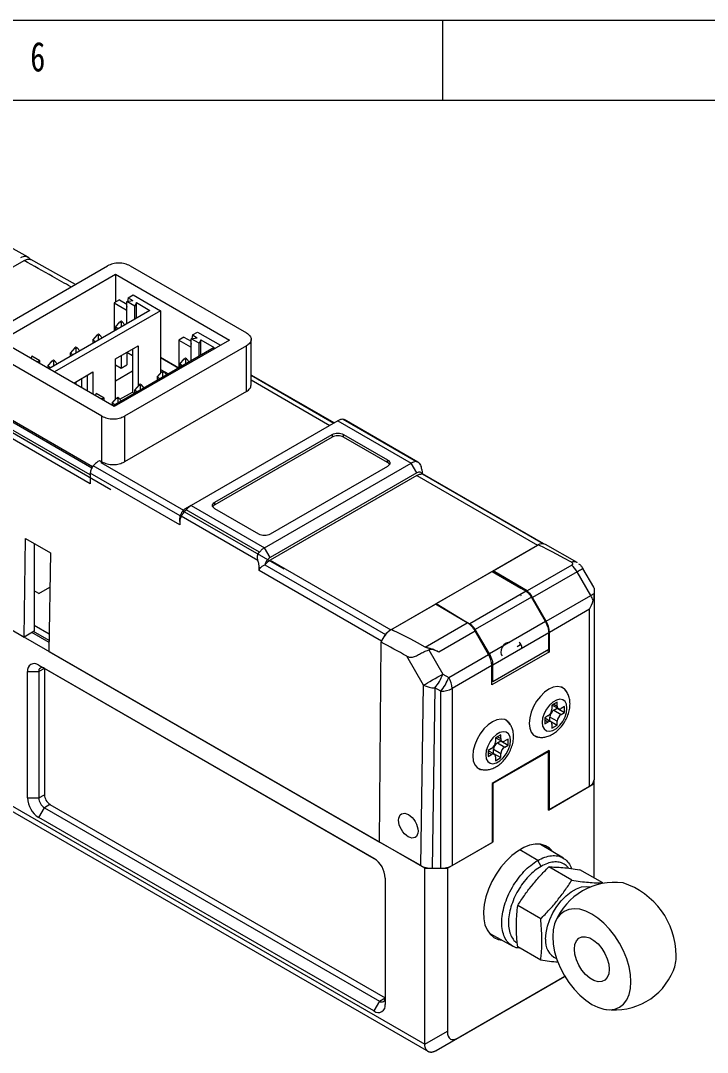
# Model space of a CAD drawing. Header units: millimetres. Extents: x 5 to 415, y 5 to 292.
# Drawn here: x 283.6 to 326.6, y 227.3 to 292 of the extents above; entities that cross this region are included whole.
import ezdxf

# ---------------------------------------------------------------- set-up
doc = ezdxf.new("R2010")
doc.units = ezdxf.units.MM
doc.linetypes.add('CENTERX2', pattern=[20.32, 12.7, -2.54, 2.54, -2.54])
doc.layers.add('CENTER_LINE', color=7, linetype='CENTERX2')
doc.styles.add('SLDTEXTSTYLE3', font='TXT', dxfattribs={"width": 0.75})

msp = doc.modelspace()

# ---------------------------------------------------------------- linework, layer by layer
at = {"color": 7, "linetype": 'Continuous', "lineweight": 18}
for p, q in [((415, 292), (5, 292)), ((310, 292), (310, 287)), ((410.25, 287), (10, 287)), ((284.035, 277.176), (282.711, 277.903)), ((278.83, 274.109), (283.778, 276.965)), ((286.992, 275.47), (284.196, 277.028)), ((281.373, 272.227), (289.01, 276.635)), ((290.424, 276.635), (297.708, 272.431)), ((282.293, 271.941), (289.505, 276.104)), ((289.505, 276.104), (296.647, 271.982)), ((289.505, 276.104), (289.505, 274.349)), ((289.753, 274.492), (289.434, 274.308)), ((289.434, 274.308), (290.177, 273.88)), ((289.434, 274.308), (289.434, 272.553)), ((289.753, 274.492), (290.211, 274.227)), ((290.211, 274.391), (290.601, 274.451)), ((290.709, 274.103), (290.211, 274.391)), ((290.211, 273.001), (290.211, 274.391)), ((290.302, 274.624), (290.264, 274.399)), ((290.302, 274.624), (290.62, 274.808)), ((290.302, 274.624), (290.601, 274.451)), ((290.62, 274.808), (292.334, 273.818)), ((290.813, 274.329), (290.709, 274.103)), ((290.813, 274.329), (291.662, 273.839)), ((290.813, 273.349), (290.813, 274.329)), ((291.662, 273.839), (285.333, 270.185)), ((292.334, 273.818), (285.687, 269.981)), ((290.211, 274.082), (290.177, 273.88)), ((290.709, 273.289), (290.709, 274.103)), ((292.334, 273.818), (292.334, 269.9)), ((289.505, 272.798), (289.788, 273.124)), ((289.859, 273.165), (289.788, 273.124)), ((289.788, 273.124), (289.859, 273.084)), ((289.929, 273.124), (289.859, 273.165)), ((289.859, 273.084), (289.929, 273.124)), ((289.859, 273.084), (289.859, 272.798)), ((289.929, 273.124), (290.094, 272.934)), ((288.091, 271.981), (288.374, 272.308)), ((288.444, 272.349), (288.374, 272.308)), ((288.374, 272.308), (288.444, 272.267)), ((288.515, 272.308), (288.444, 272.349)), ((288.444, 272.267), (288.515, 272.308)), ((288.444, 271.982), (288.444, 272.267)), ((288.515, 272.308), (288.68, 272.118)), ((289.682, 272.696), (289.505, 272.798)), ((289.505, 272.798), (289.505, 272.594)), ((294.332, 272.297), (294.294, 272.072)), ((294.332, 272.297), (294.65, 272.481)), ((294.332, 272.297), (294.632, 272.124)), ((294.65, 272.481), (296.081, 271.655)), ((289.434, 267.818), (282.293, 271.941)), ((288.268, 271.879), (288.091, 271.981)), ((288.091, 271.981), (288.091, 271.777)), ((296.647, 271.982), (289.434, 267.818)), ((289.505, 270.798), (290.919, 271.614)), ((297.708, 271.614), (290.071, 267.206)), ((290.919, 271.614), (290.919, 269.083)), ((293.783, 272.165), (293.465, 271.981)), ((293.465, 271.981), (294.207, 271.553)), ((293.465, 271.981), (293.465, 270.226)), ((293.783, 272.165), (294.241, 271.901)), ((294.241, 271.755), (294.207, 271.553)), ((294.241, 272.064), (294.632, 272.124)), ((294.739, 271.777), (294.241, 272.064)), ((294.241, 270.674), (294.241, 272.064)), ((294.844, 272.002), (294.739, 271.777)), ((294.739, 270.962), (294.739, 271.777)), ((294.844, 272.002), (295.692, 271.512)), ((294.844, 271.022), (294.844, 272.002)), ((297.708, 268.756), (297.708, 271.614)), ((298, 269.14), (298, 272.022)), ((288.657, 267.206), (281.373, 271.41)), ((284.271, 270.962), (284.211, 270.833)), ((284.769, 270.674), (284.271, 270.962)), ((286.959, 271.492), (286.677, 271.165)), ((286.853, 271.063), (286.677, 271.165)), ((286.677, 271.165), (286.677, 270.961)), ((287.03, 271.532), (286.959, 271.492)), ((286.959, 271.492), (287.03, 271.451)), ((287.101, 271.492), (287.03, 271.532)), ((287.03, 271.451), (287.101, 271.492)), ((287.03, 271.451), (287.03, 271.165)), ((287.266, 271.301), (287.101, 271.492)), ((295.692, 271.512), (289.364, 267.859)), ((289.859, 271.002), (289.859, 270.226)), ((290.212, 271.206), (290.212, 270.43)), ((290.566, 271.001), (290.212, 271.205)), ((290.566, 271.41), (290.566, 270.022)), ((284.546, 270.64), (284.769, 270.674)), ((284.769, 270.511), (284.769, 270.674)), ((285.262, 270.349), (285.545, 270.675)), ((285.439, 270.247), (285.262, 270.349)), ((285.262, 270.349), (285.262, 270.226)), ((285.616, 270.716), (285.545, 270.675)), ((285.545, 270.675), (285.616, 270.634)), ((285.687, 270.675), (285.616, 270.716)), ((285.616, 270.634), (285.687, 270.675)), ((285.616, 270.634), (285.616, 270.349)), ((285.687, 270.675), (285.852, 270.485)), ((289.505, 268.267), (289.505, 270.798)), ((289.505, 270.43), (289.859, 270.226)), ((289.859, 270.226), (290.212, 270.43)), ((293.464, 270.226), (292.334, 270.879)), ((292.334, 270.879), (293.464, 270.226)), ((293.536, 270.471), (293.818, 270.798)), ((293.712, 270.369), (293.536, 270.471)), ((293.536, 270.471), (293.536, 270.267)), ((293.889, 270.838), (293.818, 270.798)), ((293.818, 270.798), (293.889, 270.757)), ((293.96, 270.798), (293.889, 270.838)), ((293.889, 270.757), (293.96, 270.798)), ((293.889, 270.757), (293.889, 270.471)), ((293.96, 270.798), (294.125, 270.607)), ((286.889, 269.287), (288.091, 269.981)), ((287.737, 269.777), (287.737, 268.798)), ((288.091, 269.981), (288.091, 268.594)), ((290.566, 270.022), (289.505, 269.409)), ((290.566, 270.022), (290.566, 268.715)), ((292.121, 269.655), (292.404, 269.981)), ((292.298, 269.553), (292.121, 269.655)), ((292.121, 269.655), (292.121, 269.451)), ((292.334, 270.144), (292.828, 269.859)), ((292.475, 270.022), (292.404, 269.981)), ((292.404, 269.981), (292.475, 269.94)), ((292.546, 269.981), (292.475, 270.022)), ((292.475, 269.94), (292.546, 269.981)), ((292.475, 269.655), (292.475, 269.94)), ((292.546, 269.981), (292.711, 269.791)), ((303.211, 266.79), (298.052, 269.768)), ((287.03, 269.369), (287.03, 269.206)), ((287.384, 269.573), (287.384, 269.002)), ((290.99, 269.165), (290.707, 268.838)), ((291.061, 269.206), (290.99, 269.165)), ((290.99, 269.165), (291.061, 269.124)), ((291.131, 269.165), (291.061, 269.206)), ((291.061, 269.124), (291.131, 269.165)), ((291.061, 269.124), (291.061, 268.838)), ((291.296, 268.974), (291.131, 269.165)), ((288.302, 268.635), (288.242, 268.506)), ((288.799, 268.348), (288.302, 268.635)), ((289.646, 268.389), (289.576, 268.348)), ((289.717, 268.348), (289.646, 268.389)), ((289.788, 268.266), (290.566, 268.715)), ((297.708, 268.756), (290.071, 264.348)), ((290.566, 268.715), (290.707, 268.634)), ((290.884, 268.736), (290.707, 268.838)), ((290.707, 268.838), (290.707, 268.634)), ((288.066, 264.036), (281.373, 267.899)), ((288.576, 268.313), (288.799, 268.348)), ((288.799, 268.184), (288.799, 268.348)), ((289.293, 268.022), (289.576, 268.348)), ((289.47, 267.92), (289.293, 268.022)), ((289.293, 268.022), (289.293, 267.9)), ((289.576, 268.348), (289.646, 268.308)), ((289.646, 268.308), (289.717, 268.348)), ((289.646, 268.308), (289.646, 268.022)), ((289.717, 268.348), (289.882, 268.158)), ((287.916, 262.975), (280.067, 267.506)), ((288.657, 264.346), (288.657, 267.206)), ((290.071, 267.206), (290.071, 264.348)), ((303.435, 266.92), (294.243, 261.613)), ((303.435, 266.92), (308.031, 264.266)), ((303.748, 267.016), (308.345, 264.363)), ((308.448, 264.333), (303.832, 266.998)), ((295.728, 261.817), (303.082, 266.062)), ((303.082, 265.899), (295.728, 261.654)), ((303.082, 266.062), (303.082, 265.899)), ((303.789, 266.062), (306.546, 264.47)), ((303.789, 265.899), (303.789, 266.062)), ((306.546, 264.307), (303.789, 265.899)), ((293.56, 260.961), (288.114, 264.103)), ((288.515, 264.425), (288.657, 264.346)), ((288.657, 264.348), (288.586, 264.307)), ((298.839, 258.96), (308.031, 264.266)), ((306.546, 264.062), (299.192, 259.817)), ((306.546, 264.307), (306.546, 264.47)), ((308.385, 263.654), (308.031, 264.266)), ((287.926, 263.64), (287.916, 262.975)), ((293.536, 260.402), (287.926, 263.64)), ((308.385, 263.654), (299.192, 258.347)), ((308.385, 263.491), (299.192, 258.184)), ((308.385, 263.491), (315.951, 259.123)), ((308.713, 263.587), (308.731, 263.595)), ((308.714, 263.587), (316.282, 259.219)), ((316.335, 259.213), (308.734, 263.602)), ((308.738, 263.582), (308.738, 263.637)), ((294.243, 261.613), (293.889, 261.409)), ((298.526, 258.694), (293.929, 261.347)), ((294.243, 261.613), (298.839, 258.96)), ((295.728, 261.654), (295.728, 261.817)), ((298.485, 259.817), (295.728, 261.409)), ((293.536, 260.609), (293.536, 260.664)), ((293.536, 260.609), (293.536, 260.402)), ((298.432, 258.162), (293.629, 260.935)), ((283.778, 253.365), (283.87, 259.542)), ((283.87, 259.542), (285.426, 258.644)), ((284.414, 259.229), (284.414, 253.732)), ((299.192, 258.347), (298.839, 258.96)), ((306.758, 253.816), (315.951, 259.123)), ((313.158, 257.51), (315.951, 259.123)), ((318.421, 258.035), (316.451, 259.172)), ((285.426, 258.644), (285.333, 252.467)), ((299.192, 258.184), (306.758, 253.816)), ((318.421, 258.026), (318.416, 258.029)), ((298.508, 257.531), (298.514, 257.735)), ((298.514, 257.735), (298.61, 257.735)), ((298.862, 257.9), (306.428, 253.53)), ((309.602, 255.458), (313.107, 257.481)), ((313.107, 257.481), (314.901, 256.427)), ((313.158, 257.51), (313.158, 257.451)), ((315.289, 256.259), (313.158, 257.51)), ((318.082, 257.871), (315.289, 256.259)), ((318.421, 257.458), (315.628, 255.845)), ((319.279, 255.971), (318.421, 257.458)), ((319.464, 256.494), (318.786, 257.669)), ((284.697, 256.098), (284.414, 256.261)), ((284.697, 256.098), (285.394, 256.5)), ((315.223, 256.232), (311.693, 254.194)), ((314.901, 256.427), (315.223, 256.232)), ((319.486, 256.428), (319.486, 256.09)), ((319.486, 256.09), (319.486, 256.038)), ((308.88, 238.872), (279.393, 255.894)), ((279.888, 255.61), (283.778, 253.365)), ((306.758, 253.816), (309.552, 255.428)), ((311.545, 254.258), (309.552, 255.428)), ((309.602, 255.458), (311.365, 254.386)), ((309.602, 255.399), (309.602, 255.458)), ((315.561, 255.866), (312.037, 253.831)), ((314.901, 255.973), (314.936, 255.994)), ((316.437, 254.33), (315.561, 255.866)), ((316.486, 254.358), (315.628, 255.845)), ((316.486, 254.358), (319.279, 255.971)), ((319.486, 256.038), (319.486, 244.419)), ((319.194, 255.105), (316.693, 253.661)), ((319.194, 244.011), (319.194, 255.105)), ((308.908, 252.735), (311.545, 254.258)), ((311.365, 254.386), (311.693, 254.194)), ((316.437, 254.33), (312.929, 252.305)), ((284.414, 253.732), (283.778, 253.365)), ((285.342, 253.03), (284.269, 253.649)), ((285.343, 253.151), (284.375, 253.71)), ((285.349, 253.556), (284.414, 254.096)), ((306.363, 253.44), (306.428, 253.53)), ((312.039, 253.733), (309.762, 252.419)), ((312.929, 252.305), (312.037, 253.831)), ((312.88, 252.276), (312.039, 253.733)), ((316.643, 253.632), (313.138, 251.609)), ((316.643, 252.582), (316.643, 253.632)), ((316.693, 252.448), (316.693, 253.661)), ((306.051, 240.507), (306.146, 253.053)), ((314.92, 252.894), (314.658, 252.743)), ((314.863, 252.861), (314.859, 252.988)), ((285.333, 252.467), (306.051, 240.507)), ((309.138, 252.558), (310.011, 251.046)), ((310.38, 250.833), (312.88, 252.276)), ((316.693, 252.448), (313.087, 250.366)), ((316.643, 252.582), (313.138, 250.559)), ((316.552, 252.53), (316.693, 252.448)), ((284.697, 251.608), (305.698, 239.484)), ((284.697, 251.608), (285.05, 251.403)), ((308.81, 250.353), (307.766, 252.162)), ((313.087, 251.579), (310.587, 250.136)), ((313.087, 250.366), (313.087, 251.579)), ((313.138, 250.559), (313.138, 251.609)), ((283.99, 243.279), (283.99, 251.199)), ((283.99, 251.199), (284.697, 251.199)), ((285.05, 251.403), (284.697, 251.199)), ((284.697, 251.199), (284.697, 243.279)), ((305.707, 239.479), (285.05, 251.403)), ((285.05, 251.403), (285.05, 243.483)), ((310.011, 251.046), (310.38, 250.833)), ((308.638, 239.039), (308.81, 250.353)), ((313.138, 250.559), (313.087, 250.588)), ((309.511, 250.18), (309.339, 238.874)), ((309.88, 249.967), (309.511, 250.18)), ((309.88, 238.874), (309.88, 249.967)), ((310.587, 250.136), (310.587, 239.043)), ((317.177, 249.277), (316.847, 249.087)), ((316.847, 249.087), (316.847, 248.849)), ((316.868, 249.099), (317.249, 248.879)), ((317.177, 249.039), (317.177, 249.277)), ((317.63, 249.015), (317.424, 248.896)), ((317.63, 248.634), (317.63, 249.015)), ((316.599, 248.42), (316.393, 248.301)), ((316.717, 248.114), (316.717, 248.352)), ((317.177, 248.086), (316.717, 248.352)), ((316.964, 248.78), (317.171, 248.9)), ((316.964, 248.78), (317.424, 248.515)), ((317.171, 248.9), (317.171, 248.924)), ((317.171, 248.9), (317.63, 248.634)), ((317.424, 248.515), (317.63, 248.634)), ((316.393, 248.301), (316.393, 247.92)), ((316.774, 248.056), (316.393, 248.276)), ((316.393, 247.92), (316.599, 248.039)), ((316.696, 248.101), (316.717, 248.114)), ((316.717, 248.114), (317.177, 247.848)), ((316.847, 247.896), (316.847, 247.658)), ((316.847, 247.658), (317.177, 247.848)), ((317.177, 247.848), (317.177, 248.086)), ((313.641, 247.236), (313.311, 247.046)), ((313.311, 247.046), (313.311, 246.808)), ((313.332, 247.058), (313.713, 246.838)), ((313.641, 246.998), (313.641, 247.236)), ((313.064, 246.379), (312.857, 246.26)), ((313.429, 246.739), (313.635, 246.858)), ((313.429, 246.739), (313.888, 246.474)), ((313.635, 246.858), (313.635, 246.883)), ((313.635, 246.858), (314.095, 246.593)), ((314.095, 246.974), (313.888, 246.855)), ((313.888, 246.474), (314.095, 246.593)), ((314.095, 246.593), (314.095, 246.974)), ((312.857, 246.26), (312.857, 245.879)), ((313.239, 246.015), (312.857, 246.235)), ((312.857, 245.879), (313.064, 245.998)), ((316.676, 246.253), (313.105, 244.191)), ((313.158, 244.2), (316.623, 246.2)), ((313.16, 246.06), (313.181, 246.073)), ((313.181, 246.073), (313.181, 246.311)), ((313.641, 246.045), (313.181, 246.311)), ((313.181, 246.073), (313.641, 245.807)), ((313.311, 245.855), (313.311, 245.617)), ((313.311, 245.617), (313.641, 245.807)), ((313.641, 245.807), (313.641, 246.045)), ((316.623, 246.2), (316.603, 246.211)), ((316.623, 242.525), (316.623, 246.2)), ((316.676, 246.253), (316.676, 242.558)), ((279.393, 244.871), (308.88, 227.849)), ((279.601, 244.413), (309.106, 227.38)), ((313.105, 244.191), (313.105, 240.496)), ((313.139, 244.211), (313.158, 244.2)), ((313.158, 240.525), (313.158, 244.2)), ((316.623, 242.525), (319.486, 244.179)), ((316.676, 242.558), (319.194, 244.011)), ((319.486, 244.179), (319.486, 244.419)), ((319.486, 238.265), (319.486, 244.179)), ((283.99, 243.279), (284.697, 243.279)), ((284.697, 243.279), (285.05, 243.483)), ((284.697, 242.054), (285.05, 242.666)), ((285.404, 242.871), (285.05, 242.666)), ((285.05, 242.666), (306.051, 230.543)), ((285.404, 242.871), (306.405, 230.747)), ((316.623, 242.588), (316.676, 242.558)), ((305.698, 229.93), (284.697, 242.054)), ((313.158, 240.525), (313.105, 240.556)), ((308.638, 239.039), (306.051, 240.507)), ((310.294, 238.872), (313.158, 240.525)), ((310.587, 239.043), (313.105, 240.496)), ((317.572, 239.502), (316.138, 240.365)), ((316.163, 238.995), (315.956, 239.36)), ((308.88, 238.872), (310.294, 238.872)), ((308.88, 227.849), (308.88, 238.872)), ((309.339, 238.874), (309.88, 238.874)), ((310.294, 238.872), (310.294, 228.657)), ((318.086, 238.125), (316.645, 238.957)), ((320.03, 237.951), (318.589, 238.783)), ((306.405, 238.259), (306.405, 230.339)), ((316.141, 235.706), (314.7, 236.538)), ((312.994, 234.765), (314.392, 233.992)), ((316.141, 233.113), (314.7, 233.945)), ((317.656, 232.099), (309.587, 227.44)), ((310.994, 228.253), (317.656, 232.099)), ((306.051, 230.543), (305.698, 229.93)), ((306.051, 230.543), (306.405, 230.747)), ((308.88, 227.84), (310.294, 228.657)), ((310.994, 228.253), (309.58, 227.436)), ((309.58, 227.436), (309.587, 227.44))]:
    msp.add_line(p, q, dxfattribs=at)
at = {"color": 8, "linetype": 'Continuous', "lineweight": 18}
for p, q in [((277.484, 270.063), (288.027, 263.976)), ((298, 269.772), (303.188, 266.777)), ((298, 269.485), (302.94, 266.634)), ((287.924, 263.524), (280.245, 267.956)), ((288.586, 264.307), (293.77, 261.314)), ((306.168, 253.109), (298.508, 257.531)), ((311.365, 254.363), (311.365, 254.386)), ((316.97, 249.158), (317.177, 249.039)), ((316.599, 248.039), (316.393, 248.158)), ((313.435, 247.117), (313.641, 246.998)), ((313.064, 245.998), (312.857, 246.117)), ((315.956, 239.36), (314.839, 240.03))]:
    msp.add_line(p, q, dxfattribs=at)
at = {"color": 7, "linetype": 'Continuous', "lineweight": 18, "flags": 128}
for points in [[(318.421, 257.458), (318.505, 257.506), (318.58, 257.55), (318.644, 257.587), (318.698, 257.618), (318.739, 257.642), (318.768, 257.658), (318.784, 257.667), (318.786, 257.669)], [(319.279, 255.971), (319.309, 255.988), (319.337, 256.004), (319.365, 256.02), (319.392, 256.036), (319.417, 256.05), (319.441, 256.064), (319.465, 256.078), (319.486, 256.09)], [(308.81, 250.353), (308.922, 250.417), (309.056, 250.494), (309.207, 250.582), (309.37, 250.676), (309.538, 250.773), (309.705, 250.869), (309.865, 250.961), (310.011, 251.046)], [(317.776, 249.93), (317.773, 249.935), (317.625, 250.121), (317.43, 250.234), (317.195, 250.269), (316.933, 250.224), (316.658, 250.101)], [(316.658, 250.101), (316.383, 249.906), (316.121, 249.649), (315.886, 249.343), (315.691, 249.004), (315.543, 248.648), (315.452, 248.293), (315.421, 247.957), (315.452, 247.657), (315.543, 247.408), (315.691, 247.222), (315.886, 247.109), (315.915, 247.1)], [(316.234, 248.018), (316.265, 247.784), (316.357, 247.604), (316.502, 247.495), (316.688, 247.464), (316.901, 247.515), (317.122, 247.642), (317.335, 247.837), (317.521, 248.083), (317.666, 248.36), (317.758, 248.645), (317.789, 248.917), (317.758, 249.151), (317.666, 249.331), (317.521, 249.44), (317.335, 249.471), (317.122, 249.42), (316.901, 249.293), (316.688, 249.098), (316.502, 248.852), (316.357, 248.575), (316.265, 248.29), (316.234, 248.018)], [(313.122, 248.06), (312.847, 247.865), (312.586, 247.608), (312.351, 247.302), (312.155, 246.963), (312.008, 246.607), (311.916, 246.252), (311.885, 245.916), (311.916, 245.616), (312.008, 245.367), (312.155, 245.181), (312.351, 245.068), (312.38, 245.059)], [(314.24, 247.889), (314.237, 247.894), (314.09, 248.08), (313.894, 248.193), (313.659, 248.228), (313.398, 248.183), (313.122, 248.06)], [(312.698, 245.977), (312.73, 245.743), (312.822, 245.563), (312.967, 245.454), (313.153, 245.423), (313.365, 245.474), (313.587, 245.601), (313.799, 245.796), (313.985, 246.042), (314.13, 246.319), (314.222, 246.604), (314.254, 246.876), (314.222, 247.11), (314.13, 247.29), (313.985, 247.399), (313.799, 247.43), (313.587, 247.379), (313.365, 247.252), (313.153, 247.057), (312.967, 246.811), (312.822, 246.534), (312.73, 246.249), (312.698, 245.977)], [(316.845, 239.977), (316.698, 240.125), (316.438, 240.287), (316.137, 240.375), (315.805, 240.384), (315.449, 240.316), (315.078, 240.171), (314.702, 239.955), (314.332, 239.671), (313.976, 239.328), (313.643, 238.935), (313.343, 238.501), (313.083, 238.038), (312.869, 237.558), (312.708, 237.073), (312.604, 236.596), (312.559, 236.14), (312.574, 235.715), (312.649, 235.334), (312.782, 235.005), (312.97, 234.738), (313.207, 234.539), (313.488, 234.414), (313.704, 234.372)], [(315.626, 237.843), (315.499, 237.701), (315.494, 237.695)], [(316.446, 234.438), (316.476, 234.831), (316.565, 235.244), (316.711, 235.666), (316.907, 236.08), (317.148, 236.473), (317.426, 236.831), (317.73, 237.143), (318.05, 237.397), (318.377, 237.585), (318.697, 237.701), (319.002, 237.741), (319.275, 237.704)], [(316.895, 234.587), (316.926, 234.127), (317.015, 233.643), (317.162, 233.148), (317.363, 232.654), (317.613, 232.172), (317.905, 231.715), (318.233, 231.294), (318.588, 230.919), (318.962, 230.6), (319.345, 230.344), (319.728, 230.158), (320.102, 230.046), (320.457, 230.01), (320.785, 230.053), (321.077, 230.173), (321.327, 230.366), (321.527, 230.629), (321.675, 230.954), (321.764, 231.334), (321.794, 231.759), (321.764, 232.219), (321.675, 232.702), (321.527, 233.197), (321.327, 233.691), (321.077, 234.173), (320.785, 234.63), (320.457, 235.051), (320.102, 235.426), (319.728, 235.745), (319.345, 236.001), (318.962, 236.188), (318.588, 236.3), (318.233, 236.335), (317.905, 236.292), (317.613, 236.173), (317.363, 235.979), (317.162, 235.717), (317.015, 235.392), (316.926, 235.012), (316.895, 234.587)], [(318.249, 233.805), (318.281, 234.09), (318.375, 234.321), (318.525, 234.486), (318.722, 234.574), (318.956, 234.58), (319.213, 234.505), (319.477, 234.353), (319.734, 234.132), (319.968, 233.855), (320.165, 233.538), (320.315, 233.201), (320.409, 232.861), (320.441, 232.54), (320.409, 232.255), (320.315, 232.024), (320.165, 231.86), (319.968, 231.772), (319.734, 231.765), (319.477, 231.84), (319.213, 231.993), (318.956, 232.214), (318.722, 232.49), (318.525, 232.807), (318.375, 233.145), (318.281, 233.484), (318.249, 233.805)]]:
    msp.add_lwpolyline(points, dxfattribs=at)
at = {"color": 8, "linetype": 'Continuous', "lineweight": 18, "flags": 128}
msp.add_lwpolyline([(314.208, 253.002), (314.1, 253.023), (313.971, 252.979), (313.842, 252.875), (313.733, 252.728), (313.661, 252.56), (313.635, 252.397), (313.661, 252.263), (313.733, 252.18), (313.733, 252.18)], dxfattribs=at)
at = {"color": 7, "linetype": 'Continuous', "lineweight": 18}
for centre, radius, start, end in [((283.829, 276.807), 0.413, 36.01391, 129.58207), ((297.966, 269.619), 0.172, 60.1516, 78.60725), ((308.372, 263.716), 0.648, 92.43101, 121.75315), ((294.89, 260.531), 1.261, 120.89883, 139.63614), ((316.286, 258.586), 0.633, 90.40697, 121.99736), ((316.244, 258.711), 0.505, 65.83874, 125.47172), ((316.278, 259.041), 0.178, 60.30174, 88.90535), ((317.047, 256.677), 1.58, 29.61034, 49.08832), ((314.254, 255.065), 1.58, 29.61034, 49.08832), ((317.837, 255.135), 1.667, 17.95922, 30.10204), ((310.771, 253.034), 1.448, 28.89519, 57.68618), ((315.251, 253.612), 1.443, 1.9565, 31.14373), ((307.586, 252.524), 1.535, 122.63982, 159.80295), ((314.569, 252.716), 0.394, 353.70115, 54.98667), ((311.645, 251.53), 1.443, 1.9565, 31.14373), ((284.421, 251.269), 0.437, 50.79671, 189.21404), ((284.912, 251.234), 0.218, 50.79671, 189.21404), ((307.382, 251.986), 2.792, 319.68312, 340.31688), ((309.499, 251.638), 1.458, 241.83173, 270.48739), ((307.751, 251.773), 2.792, 319.68312, 340.31688), ((309.145, 250.087), 1.443, 1.9565, 31.14373), ((309.909, 251.41), 1.443, 268.8559, 298.04024), ((317.327, 249.015), 0.153, 170.78596, 309.20329), ((316.309, 248.873), 0.538, 302.60548, 357.39452), ((317.254, 248.327), 0.538, 122.60548, 177.39452), ((317.714, 248.062), 0.538, 122.60548, 177.39452), ((316.696, 247.92), 0.153, 350.78596, 129.20329), ((312.774, 246.832), 0.538, 302.60548, 357.39452), ((313.719, 246.286), 0.538, 122.60548, 177.39452), ((313.792, 246.974), 0.153, 170.78596, 309.20329), ((314.178, 246.021), 0.538, 122.60548, 177.39452), ((313.16, 245.879), 0.153, 350.78596, 129.20329), ((318.986, 244.469), 0.503, 294.37466, 354.3052), ((285.525, 243.349), 1.537, 182.60548, 237.39452), ((285.464, 243.314), 0.768, 182.60548, 237.39452), ((285.818, 243.518), 0.768, 182.60548, 237.39452), ((304.87, 238.189), 1.537, 2.60548, 57.39452), ((309.909, 240.316), 1.443, 268.8559, 298.04024), ((320.759, 233.989), 4, 82.23487, 157.75976), ((319.815, 233.38), 4.808, 0.13921, 72.01705), ((317.618, 234.297), 1.181, 173.11521, 246.04659), ((322.265, 233.334), 2.359, 338.64291, 1.39191), ((320.759, 233.989), 4, 262.23487, 337.75976), ((305.974, 230.269), 0.437, 230.79671, 9.21404), ((306.189, 230.712), 0.218, 230.79671, 9.21404)]:
    msp.add_arc(centre, radius, start, end, dxfattribs=at)
at = {"color": 8, "linetype": 'Continuous', "lineweight": 18}
msp.add_arc((318.226, 257.658), 0.424, 62.67117, 110.70058, dxfattribs=at)
at = {"color": 7, "linetype": 'Continuous', "lineweight": 18}
for centre, major_axis, ratio, start_param, end_param in [((396.977, 211.531), (81.029, -47.59), 0.007557, 2.91635, 3.137304), ((318.486, 256.189), (0.996, 0.267), 0.317765, 6.198245, 6.409817), ((318.486, 255.513), (0.707, 1.225), 0.577335, 4.71243, 5.139508), ((387.785, 206.224), (81.029, -47.59), 0.007557, 2.915028, 3.137304), ((377.317, 212.267), (81.733, -46.378), 0.007622, 2.59292, 2.631892), ((309.728, 251.285), (-0.707, 1.225), 0.577335, 5.463585, 6.128989), ((309.339, 239.451), (1, 0), 0.577243, 3.935679, 4.712389), ((311.694, 230.273), (1.212, 2.1), 0.333351, 2.617959, 3.665156), ((310.294, 227.849), (1.414, 0), 0.577382, 3.141593, 3.151593)]:
    msp.add_ellipse(centre, major_axis=major_axis, ratio=ratio, start_param=start_param, end_param=end_param, dxfattribs=at)
msp.add_ellipse((307.85, 241.545), major_axis=(-0.425, 0.736), ratio=0.587458, dxfattribs=at)
for points, knots in [([(283.778, 276.965), (283.813, 276.983), (283.885, 277.021), (283.989, 277.049), (284.088, 277.055), (284.167, 277.042), (284.208, 277.019), (284.223, 277.01)], [0, 0, 0, 0, 0.215152, 0.436544, 0.651696, 0.873089, 1, 1, 1, 1]), ([(303.748, 267.016), (303.782, 267.015), (303.817, 267.015), (303.83, 266.998), (303.831, 266.997)], [0, 0, 0, 0, 0.944707, 1, 1, 1, 1]), ([(306.665, 264.185), (306.662, 264.194), (306.649, 264.241), (306.592, 264.278), (306.546, 264.307)], [0, 0, 0, 0, 0.206838, 1, 1, 1, 1]), ([(308.345, 264.363), (308.377, 264.358), (308.443, 264.348), (308.534, 264.267), (308.601, 264.165), (308.632, 264.088), (308.645, 264.058)], [0, 0, 0, 0, 0.270501, 0.54064, 0.820446, 1, 1, 1, 1]), ([(308.738, 263.637), (308.734, 263.698), (308.724, 263.832), (308.673, 263.978), (308.645, 264.058)], [0, 0, 0, 0, 0.4520547, 1, 1, 1, 1]), ([(308.713, 263.586), (308.698, 263.614), (308.666, 263.668), (308.586, 263.704), (308.49, 263.704), (308.42, 263.671), (308.385, 263.654)], [0, 0, 0, 0, 0.250117, 0.500156, 0.750117, 1, 1, 1, 1]), ([(293.889, 261.409), (293.854, 261.385), (293.784, 261.337), (293.688, 261.226), (293.608, 261.098), (293.576, 261.006), (293.561, 260.961)], [0, 0, 0, 0, 0.249826, 0.499768, 0.749826, 1, 1, 1, 1]), ([(293.629, 260.935), (293.648, 260.965), (293.685, 261.023), (293.76, 261.133), (293.843, 261.245), (293.901, 261.314), (293.929, 261.347)], [0, 0, 0, 0, 0.268331, 0.522065, 0.764688, 1, 1, 1, 1]), ([(295.728, 261.654), (295.682, 261.625), (295.625, 261.588), (295.612, 261.541), (295.609, 261.531)], [0, 0, 0, 0, 0.793162, 1, 1, 1, 1]), ([(293.536, 260.664), (293.537, 260.712), (293.539, 260.817), (293.553, 260.91), (293.56, 260.961)], [0, 0, 0, 0, 0.4537894, 1, 1, 1, 1]), ([(293.629, 260.935), (293.602, 260.887), (293.551, 260.797), (293.541, 260.67), (293.536, 260.609)], [0, 0, 0, 0, 0.523313, 1, 1, 1, 1]), ([(298.432, 258.162), (298.419, 258.211), (298.394, 258.305), (298.405, 258.452), (298.447, 258.587), (298.499, 258.659), (298.526, 258.694)], [0, 0, 0, 0, 0.268398, 0.522178, 0.764747, 1, 1, 1, 1]), ([(298.839, 258.96), (298.784, 258.925), (298.676, 258.855), (298.576, 258.748), (298.526, 258.694)], [0, 0, 0, 0, 0.500008, 1, 1, 1, 1]), ([(298.514, 257.735), (298.511, 257.8), (298.505, 257.937), (298.457, 258.085), (298.432, 258.162)], [0, 0, 0, 0, 0.479315, 1, 1, 1, 1]), ([(299.192, 258.347), (299.157, 258.323), (299.087, 258.276), (298.991, 258.165), (298.911, 258.037), (298.879, 257.946), (298.863, 257.9)], [0, 0, 0, 0, 0.2498829, 0.4998439, 0.7498829, 1, 1, 1, 1]), ([(318.076, 258.055), (318.092, 258.044), (318.125, 258.023), (318.148, 257.98), (318.146, 257.937), (318.123, 257.899), (318.094, 257.879), (318.082, 257.871)], [0, 0, 0, 0, 0.209529, 0.419059, 0.628588, 0.838117, 1, 1, 1, 1]), ([(298.508, 257.531), (298.514, 257.568), (298.526, 257.643), (298.581, 257.703), (298.61, 257.735)], [0, 0, 0, 0, 0.48427, 1, 1, 1, 1]), ([(298.61, 257.735), (298.638, 257.76), (298.711, 257.824), (298.806, 257.872), (298.862, 257.9)], [0, 0, 0, 0, 0.395708, 1, 1, 1, 1]), ([(318.516, 257.953), (318.54, 257.938), (318.59, 257.907), (318.678, 257.824), (318.745, 257.738), (318.78, 257.678), (318.786, 257.669)], [0, 0, 0, 0, 0.2387509, 0.5024487, 0.9237691, 1, 1, 1, 1]), ([(315.223, 256.232), (315.294, 256.18), (315.421, 256.087), (315.518, 255.934), (315.561, 255.866)], [0, 0, 0, 0, 0.557682, 1, 1, 1, 1]), ([(319.486, 256.038), (319.478, 255.941), (319.468, 255.815), (319.431, 255.68), (319.423, 255.649)], [0, 0, 0, 0, 0.765617, 1, 1, 1, 1]), ([(312.037, 253.831), (311.981, 253.916), (311.879, 254.068), (311.75, 254.155), (311.693, 254.194)], [0, 0, 0, 0, 0.557681, 1, 1, 1, 1]), ([(316.437, 254.33), (316.503, 254.197), (316.621, 253.957), (316.636, 253.732), (316.643, 253.632)], [0, 0, 0, 0, 0.557568, 1, 1, 1, 1]), ([(307.766, 252.162), (307.828, 252.135), (307.952, 252.079), (308.176, 252.111), (308.417, 252.225), (308.69, 252.375), (308.939, 252.496), (309.084, 252.541), (309.138, 252.558)], [0, 0, 0, 0, 0.1540722, 0.3092067, 0.4883347, 0.6715016, 0.8782308, 1, 1, 1, 1]), ([(309.762, 252.419), (309.692, 252.458), (309.549, 252.537), (309.357, 252.601), (309.208, 252.643), (309.12, 252.665), (309.045, 252.685), (308.99, 252.701), (308.943, 252.718), (308.92, 252.729), (308.908, 252.735)], [0, 0, 0, 0, 0.2679623, 0.5441356, 0.6538243, 0.7641122, 0.8329808, 0.9026209, 0.9506296, 1, 1, 1, 1]), ([(312.929, 252.305), (312.996, 252.172), (313.116, 251.933), (313.131, 251.708), (313.138, 251.609)], [0, 0, 0, 0, 0.557568, 1, 1, 1, 1]), ([(315.793, 247.166), (315.862, 247.14), (316.014, 247.081), (316.27, 247.071), (316.541, 247.117), (316.813, 247.226), (317.08, 247.397), (317.334, 247.628), (317.56, 247.909), (317.747, 248.225), (317.887, 248.565), (317.971, 248.919), (317.989, 249.259), (317.942, 249.568), (317.839, 249.835), (317.679, 250.054), (317.536, 250.194), (317.441, 250.236), (317.426, 250.243)], [0, 0, 0, 0, 0.048901, 0.108497, 0.169017, 0.232788, 0.300965, 0.37248, 0.444711, 0.516947, 0.589786, 0.663959, 0.740522, 0.80748, 0.870288, 0.93027, 0.989016, 1, 1, 1, 1]), ([(312.258, 245.125), (312.326, 245.099), (312.478, 245.04), (312.734, 245.03), (313.006, 245.076), (313.277, 245.185), (313.545, 245.356), (313.798, 245.587), (314.025, 245.868), (314.212, 246.184), (314.351, 246.524), (314.436, 246.878), (314.454, 247.218), (314.406, 247.527), (314.303, 247.794), (314.144, 248.013), (314.001, 248.153), (313.905, 248.195), (313.89, 248.202)], [0, 0, 0, 0, 0.048901, 0.108497, 0.169017, 0.232788, 0.300965, 0.37248, 0.444711, 0.516947, 0.589786, 0.663959, 0.740522, 0.80748, 0.870288, 0.93027, 0.989016, 1, 1, 1, 1]), ([(314.821, 233.876), (314.782, 233.876), (314.612, 233.878), (314.356, 233.994), (314.073, 234.221), (313.864, 234.554), (313.735, 234.97), (313.691, 235.455), (313.735, 235.99), (313.864, 236.555), (314.073, 237.128), (314.355, 237.687), (314.698, 238.21), (315.089, 238.676), (315.514, 239.076), (315.808, 239.265), (315.956, 239.36)], [0, 0, 0, 0, 0.022343, 0.097501, 0.172691, 0.247916, 0.323131, 0.398339, 0.473551, 0.548764, 0.623968, 0.699162, 0.774358, 0.849568, 0.924786, 1, 1, 1, 1]), ([(315.956, 239.36), (316.103, 239.435), (316.397, 239.586), (316.822, 239.677), (317.213, 239.662), (317.558, 239.536), (317.834, 239.298), (318.005, 239.065), (318.055, 238.891), (318.065, 238.858)], [0, 0, 0, 0, 0.1602919, 0.3205771, 0.4808742, 0.6411941, 0.8015339, 0.9618675, 1, 1, 1, 1]), ([(317.889, 238.878), (317.878, 238.895), (317.807, 239.013), (317.609, 239.149), (317.303, 239.271), (316.947, 239.282), (316.563, 239.2), (316.296, 239.064), (316.163, 238.995)], [0, 0, 0, 0, 0.032786, 0.225816, 0.419834, 0.612739, 0.80664, 1, 1, 1, 1]), ([(316.163, 238.995), (316.029, 238.909), (315.762, 238.737), (315.377, 238.374), (315.022, 237.952), (314.712, 237.478), (314.457, 236.972), (314.268, 236.454), (314.152, 235.942), (314.112, 235.458), (314.151, 235.018), (314.27, 234.643), (314.443, 234.354), (314.604, 234.237), (314.676, 234.185)], [0, 0, 0, 0, 0.0850947, 0.1694333, 0.2541791, 0.3387421, 0.4232299, 0.5080061, 0.5923333, 0.6771424, 0.7615474, 0.8461982, 0.930874, 1, 1, 1, 1]), ([(314.7, 236.538), (314.837, 236.75), (315.113, 237.173), (315.578, 237.79), (316.088, 238.387), (316.459, 238.767), (316.645, 238.957)], [0, 0, 0, 0, 0.247103, 0.495209, 0.74698, 1, 1, 1, 1]), ([(316.645, 238.957), (316.782, 238.956), (317.058, 238.953), (317.522, 238.921), (318.032, 238.866), (318.403, 238.811), (318.589, 238.783)], [0, 0, 0, 0, 0.247103, 0.495209, 0.74698, 1, 1, 1, 1]), ([(316.141, 235.706), (316.323, 235.892), (316.687, 236.264), (317.194, 236.857), (317.664, 237.477), (317.945, 237.909), (318.086, 238.125)], [0, 0, 0, 0, 0.2471026, 0.495209, 0.7469801, 1, 1, 1, 1]), ([(318.086, 238.125), (318.267, 238.098), (318.631, 238.044), (319.138, 237.989), (319.608, 237.956), (319.889, 237.953), (320.03, 237.951)], [0, 0, 0, 0, 0.247103, 0.495209, 0.74698, 1, 1, 1, 1]), ([(314.7, 233.945), (314.688, 234.061), (314.636, 234.573), (314.594, 235.467), (314.665, 236.179), (314.7, 236.538)], [0, 0, 0, 0, 0.126972, 0.560077, 1, 1, 1, 1]), ([(316.141, 233.113), (316.153, 233.216), (316.205, 233.667), (316.247, 234.512), (316.177, 235.306), (316.141, 235.706)], [0, 0, 0, 0, 0.1269715, 0.560077, 1, 1, 1, 1]), ([(317.249, 232.976), (317.234, 232.977), (317.063, 232.988), (316.695, 233.032), (316.326, 233.086), (316.141, 233.113)], [0, 0, 0, 0, 0.0465229, 0.5220821, 1, 1, 1, 1]), ([(309.58, 227.436), (309.561, 227.425), (309.522, 227.404), (309.466, 227.378), (309.411, 227.358), (309.357, 227.344), (309.305, 227.336), (309.255, 227.335), (309.207, 227.341), (309.145, 227.358), (309.088, 227.388), (309.036, 227.431), (309.001, 227.47), (308.97, 227.514), (308.943, 227.563), (308.92, 227.618), (308.9, 227.682), (308.884, 227.756), (308.881, 227.812), (308.88, 227.84)], [0, 0, 0, 0, 0.053242, 0.10687, 0.161679, 0.216888, 0.270127, 0.323732, 0.378504, 0.433682, 0.540289, 0.595013, 0.650146, 0.703084, 0.756385, 0.810244, 0.864866, 0.932052, 1, 1, 1, 1])]:
    msp.add_open_spline(points, degree=3, knots=knots, dxfattribs=at)
at = {"color": 8, "linetype": 'Continuous', "lineweight": 18}
msp.add_open_spline([(286.716, 275.311), (286.334, 275.527), (285.355, 276.079), (284.375, 276.63), (283.778, 276.965)], degree=3, knots=[0, 0, 0, 0, 0.391066, 1, 1, 1, 1], dxfattribs=at)
at = {"color": 7, "linetype": 'Continuous', "lineweight": 18}
for points in [[(290.424, 276.635), (290.321, 276.683), (290.114, 276.777), (289.717, 276.818), (289.32, 276.777), (289.113, 276.683), (289.01, 276.635)], [(297.708, 272.431), (297.79, 272.371), (297.954, 272.252), (298.024, 272.022), (297.954, 271.793), (297.79, 271.674), (297.708, 271.614)], [(297.708, 268.756), (297.791, 268.816), (297.959, 268.935), (297.987, 269.087), (298, 269.164)], [(288.657, 267.206), (288.76, 267.158), (288.966, 267.064), (289.364, 267.023), (289.761, 267.064), (289.967, 267.158), (290.071, 267.206)], [(303.748, 267.016), (303.698, 267.011), (303.598, 267.003), (303.489, 266.947), (303.435, 266.92)], [(303.082, 266.062), (303.133, 266.086), (303.236, 266.133), (303.435, 266.154), (303.634, 266.133), (303.737, 266.086), (303.789, 266.062)], [(303.789, 265.899), (303.737, 265.923), (303.634, 265.97), (303.435, 265.99), (303.236, 265.97), (303.133, 265.923), (303.082, 265.899)], [(288.114, 264.103), (288.087, 264.068), (288.034, 263.998), (287.975, 263.878), (287.934, 263.754), (287.929, 263.678), (287.926, 263.64)], [(288.515, 264.425), (288.445, 264.387), (288.306, 264.31), (288.178, 264.172), (288.114, 264.103)], [(288.657, 264.346), (288.76, 264.299), (288.966, 264.204), (289.364, 264.164), (289.761, 264.205), (289.967, 264.3), (290.071, 264.348)], [(306.546, 264.47), (306.587, 264.44), (306.669, 264.381), (306.704, 264.266), (306.669, 264.152), (306.587, 264.092), (306.546, 264.062)], [(308.385, 263.491), (308.442, 263.52), (308.557, 263.578), (308.662, 263.584), (308.714, 263.587)], [(295.728, 261.409), (295.687, 261.439), (295.605, 261.498), (295.569, 261.613), (295.605, 261.728), (295.687, 261.787), (295.728, 261.817)], [(299.192, 259.817), (299.141, 259.793), (299.038, 259.746), (298.839, 259.725), (298.64, 259.746), (298.537, 259.793), (298.485, 259.817)], [(298.862, 257.9), (298.915, 257.957), (299.02, 258.072), (299.135, 258.147), (299.192, 258.184)], [(306.428, 253.53), (306.48, 253.588), (306.586, 253.704), (306.701, 253.779), (306.758, 253.816)]]:
    msp.add_open_spline(points, degree=3, dxfattribs=at)
at = {"layer": 'CENTER_LINE', "linetype": 'CENTERX2', "lineweight": 18}
for p, q in [((281.04, 267.345), (289.22, 262.623)), ((293.687, 261.302), (300.047, 257.631))]:
    msp.add_line(p, q, dxfattribs=at)

# ---------------------------------------------------------------- texts
at = {"color": 7, "linetype": 'Continuous', "lineweight": 0, "insert": (284.167, 290.668), "char_height": 1.852, "attachment_point": 1, "style": 'SLDTEXTSTYLE3'}
msp.add_mtext('6', dxfattribs=at)

doc.saveas('drawing.dxf')
